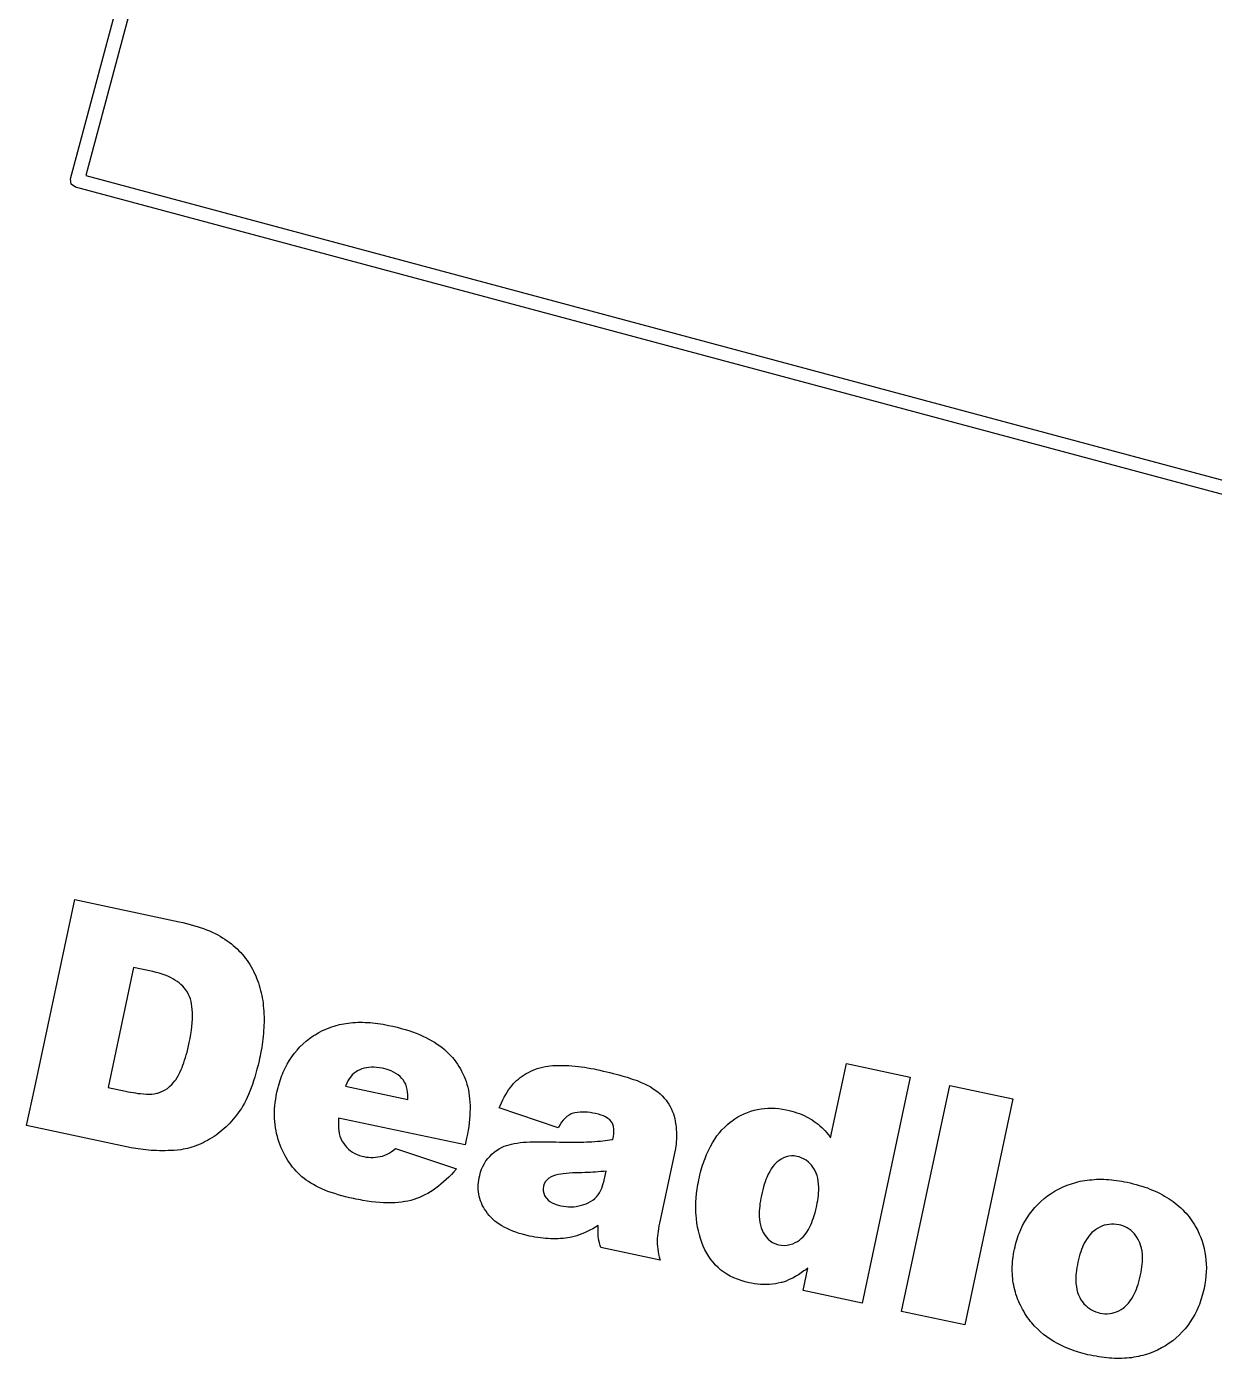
# Model space of a CAD drawing. Extents: x 60 to 196, y -152 to -29.
# Drawn here: x 177.89 to 188.18, y -151.05 to -139.51 of the extents above; entities that cross this region are included whole.
import ezdxf

# ---------------------------------------------------------------- set-up
doc = ezdxf.new("R2010")
doc.units = 0
doc.layers.add('BLACK', color=7, linetype='CONTINUOUS')

msp = doc.modelspace()

# ---------------------------------------------------------------- linework, layer by layer
at = {"layer": 'BLACK', "linetype": 'CONTINUOUS'}
for p, q in [((178.275, -140.83), (181.95, -127.114)), ((182.05, -127.203), (178.406, -140.803)), ((178.281, -140.876), (178.275, -140.83)), ((178.406, -140.803), (192.007, -144.447)), ((178.317, -140.904), (178.281, -140.876)), ((192.033, -144.579), (178.317, -140.904)), ((177.964, -148.702), (178.31, -147.074)), ((178.31, -147.074), (179.214, -147.267)), ((179.214, -147.267), (179.247, -147.274)), ((179.247, -147.274), (179.279, -147.282)), ((179.279, -147.282), (179.31, -147.29)), ((179.31, -147.29), (179.34, -147.298)), ((179.34, -147.298), (179.37, -147.307)), ((179.37, -147.307), (179.398, -147.316)), ((179.398, -147.316), (179.425, -147.326)), ((179.425, -147.326), (179.452, -147.336)), ((179.452, -147.336), (179.477, -147.346)), ((179.477, -147.346), (179.502, -147.357)), ((179.502, -147.357), (179.526, -147.368)), ((179.526, -147.368), (179.549, -147.38)), ((179.549, -147.38), (179.57, -147.392)), ((179.57, -147.392), (179.591, -147.405)), ((179.591, -147.405), (179.612, -147.417)), ((179.612, -147.417), (179.631, -147.431)), ((179.631, -147.431), (179.649, -147.444)), ((179.649, -147.444), (179.667, -147.458)), ((179.667, -147.458), (179.684, -147.473)), ((179.684, -147.473), (179.701, -147.487)), ((179.701, -147.487), (179.717, -147.502)), ((179.717, -147.502), (179.733, -147.518)), ((179.733, -147.518), (179.748, -147.534)), ((179.748, -147.534), (179.763, -147.55)), ((179.763, -147.55), (179.777, -147.567)), ((178.821, -147.662), (178.6, -148.702)), ((178.973, -147.695), (178.821, -147.662)), ((179.777, -147.567), (179.79, -147.584)), ((179.79, -147.584), (179.803, -147.602)), ((179.803, -147.602), (179.815, -147.62)), ((179.815, -147.62), (179.827, -147.638)), ((179.827, -147.638), (179.838, -147.657)), ((179.838, -147.657), (179.849, -147.676)), ((178.987, -147.698), (178.973, -147.695)), ((179.016, -147.705), (178.987, -147.698)), ((179.043, -147.712), (179.016, -147.705)), ((179.069, -147.721), (179.043, -147.712)), ((179.093, -147.73), (179.069, -147.721)), ((179.117, -147.739), (179.093, -147.73)), ((179.139, -147.749), (179.117, -147.739)), ((179.16, -147.76), (179.139, -147.749)), ((179.179, -147.772), (179.16, -147.76)), ((179.198, -147.784), (179.179, -147.772)), ((179.215, -147.797), (179.198, -147.784)), ((179.849, -147.676), (179.859, -147.695)), ((179.859, -147.695), (179.869, -147.715)), ((179.869, -147.715), (179.878, -147.735)), ((179.878, -147.735), (179.886, -147.756)), ((179.886, -147.756), (179.894, -147.776)), ((179.894, -147.776), (179.902, -147.797)), ((179.231, -147.81), (179.215, -147.797)), ((179.246, -147.824), (179.231, -147.81)), ((179.259, -147.839), (179.246, -147.824)), ((179.271, -147.854), (179.259, -147.839)), ((179.287, -147.878), (179.271, -147.854)), ((179.297, -147.896), (179.287, -147.878)), ((179.305, -147.914), (179.297, -147.896)), ((179.902, -147.797), (179.909, -147.818)), ((179.909, -147.818), (179.915, -147.839)), ((179.915, -147.839), (179.921, -147.861)), ((179.921, -147.861), (179.926, -147.883)), ((179.926, -147.883), (179.931, -147.905)), ((179.312, -147.934), (179.305, -147.914)), ((179.318, -147.956), (179.312, -147.934)), ((179.322, -147.978), (179.318, -147.956)), ((179.326, -148.002), (179.322, -147.978)), ((179.329, -148.027), (179.326, -148.002)), ((179.931, -147.905), (179.935, -147.927)), ((179.935, -147.927), (179.939, -147.95)), ((179.939, -147.95), (179.942, -147.972)), ((179.942, -147.972), (179.944, -147.995)), ((179.944, -147.995), (179.947, -148.019)), ((179.947, -148.019), (179.948, -148.042)), ((179.328, -148.141), (179.33, -148.111)), ((179.33, -148.054), (179.329, -148.027)), ((179.33, -148.082), (179.33, -148.054)), ((179.33, -148.111), (179.33, -148.082)), ((179.948, -148.042), (179.949, -148.066)), ((179.949, -148.066), (179.95, -148.09)), ((179.95, -148.09), (179.95, -148.114)), ((179.95, -148.114), (179.95, -148.138)), ((179.309, -148.277), (179.315, -148.241)), ((179.315, -148.241), (179.321, -148.206)), ((179.321, -148.206), (179.325, -148.173)), ((179.325, -148.173), (179.328, -148.141)), ((179.945, -148.234), (179.943, -148.258)), ((179.947, -148.21), (179.945, -148.234)), ((179.948, -148.186), (179.947, -148.21)), ((179.949, -148.162), (179.948, -148.186)), ((179.95, -148.138), (179.949, -148.162)), ((180.376, -148.256), (180.392, -148.246)), ((180.392, -148.246), (180.425, -148.226)), ((180.425, -148.226), (180.458, -148.209)), ((180.458, -148.209), (180.493, -148.193)), ((180.493, -148.193), (180.529, -148.18)), ((180.529, -148.18), (180.565, -148.168)), ((180.565, -148.168), (180.603, -148.158)), ((180.603, -148.158), (180.641, -148.15)), ((180.641, -148.15), (180.66, -148.147)), ((180.66, -148.147), (180.68, -148.144)), ((180.68, -148.144), (180.7, -148.142)), ((180.7, -148.142), (180.72, -148.14)), ((180.72, -148.14), (180.741, -148.138)), ((180.741, -148.138), (180.762, -148.137)), ((180.762, -148.137), (180.783, -148.137)), ((180.783, -148.137), (180.804, -148.137)), ((180.804, -148.137), (180.825, -148.138)), ((180.825, -148.138), (180.847, -148.139)), ((180.847, -148.139), (180.869, -148.14)), ((180.869, -148.14), (180.891, -148.142)), ((180.891, -148.142), (180.913, -148.144)), ((180.913, -148.144), (180.935, -148.147)), ((180.935, -148.147), (180.958, -148.151)), ((180.958, -148.151), (180.981, -148.154)), ((180.981, -148.154), (181.005, -148.159)), ((181.005, -148.159), (181.028, -148.164)), ((181.028, -148.164), (181.066, -148.172)), ((181.066, -148.172), (181.102, -148.181)), ((181.102, -148.181), (181.138, -148.19)), ((181.138, -148.19), (181.172, -148.2)), ((181.172, -148.2), (181.205, -148.21)), ((181.205, -148.21), (181.237, -148.221)), ((181.237, -148.221), (181.268, -148.233)), ((181.268, -148.233), (181.297, -148.244)), ((181.297, -148.244), (181.326, -148.257)), ((179.289, -148.369), (179.295, -148.342)), ((179.295, -148.342), (179.302, -148.314)), ((179.302, -148.314), (179.309, -148.277)), ((179.93, -148.357), (179.926, -148.382)), ((179.934, -148.332), (179.93, -148.357)), ((179.937, -148.307), (179.934, -148.332)), ((179.94, -148.283), (179.937, -148.307)), ((179.943, -148.258), (179.94, -148.283)), ((180.236, -148.378), (180.261, -148.351)), ((180.261, -148.351), (180.288, -148.325)), ((180.288, -148.325), (180.316, -148.301)), ((180.316, -148.301), (180.345, -148.278)), ((180.345, -148.278), (180.376, -148.256)), ((181.326, -148.257), (181.353, -148.269)), ((181.353, -148.269), (181.379, -148.283)), ((181.379, -148.283), (181.404, -148.297)), ((181.404, -148.297), (181.428, -148.311)), ((181.428, -148.311), (181.451, -148.326)), ((181.451, -148.326), (181.472, -148.341)), ((181.472, -148.341), (181.492, -148.357)), ((181.492, -148.357), (181.512, -148.373)), ((179.255, -148.488), (179.262, -148.466)), ((179.262, -148.466), (179.269, -148.443)), ((179.269, -148.443), (179.276, -148.42)), ((179.276, -148.42), (179.283, -148.395)), ((179.283, -148.395), (179.289, -148.369)), ((179.907, -148.47), (179.898, -148.508)), ((179.912, -148.451), (179.907, -148.47)), ((179.916, -148.432), (179.912, -148.451)), ((179.921, -148.407), (179.916, -148.432)), ((179.926, -148.382), (179.921, -148.407)), ((180.151, -148.5), (180.17, -148.467)), ((180.17, -148.467), (180.191, -148.436)), ((180.191, -148.436), (180.213, -148.406)), ((180.213, -148.406), (180.236, -148.378)), ((181.512, -148.373), (181.53, -148.39)), ((181.53, -148.39), (181.548, -148.407)), ((181.548, -148.407), (181.565, -148.424)), ((181.565, -148.424), (181.582, -148.443)), ((181.582, -148.443), (181.597, -148.461)), ((181.597, -148.461), (181.612, -148.48)), ((181.612, -148.48), (181.625, -148.5)), ((179.198, -148.616), (179.21, -148.595)), ((179.21, -148.595), (179.222, -148.572)), ((179.222, -148.572), (179.233, -148.546)), ((179.233, -148.546), (179.241, -148.528)), ((179.241, -148.528), (179.248, -148.508)), ((179.248, -148.508), (179.255, -148.488)), ((179.88, -148.579), (179.87, -148.612)), ((179.889, -148.544), (179.88, -148.579)), ((179.898, -148.508), (179.889, -148.544)), ((180.102, -148.605), (180.109, -148.587)), ((180.109, -148.587), (180.117, -148.569)), ((180.117, -148.569), (180.133, -148.534)), ((180.133, -148.534), (180.151, -148.5)), ((180.714, -148.594), (180.699, -148.612)), ((180.731, -148.579), (180.714, -148.594)), ((180.749, -148.566), (180.731, -148.579)), ((180.761, -148.559), (180.749, -148.566)), ((180.779, -148.55), (180.761, -148.559)), ((180.798, -148.542), (180.779, -148.55)), ((180.818, -148.536), (180.798, -148.542)), ((180.838, -148.531), (180.818, -148.536)), ((180.859, -148.528), (180.838, -148.531)), ((180.88, -148.527), (180.859, -148.528)), ((180.902, -148.527), (180.88, -148.527)), ((180.925, -148.528), (180.902, -148.527)), ((180.949, -148.531), (180.925, -148.528)), ((180.973, -148.535), (180.949, -148.531)), ((180.987, -148.539), (180.973, -148.535)), ((181.007, -148.544), (180.987, -148.539)), ((181.026, -148.55), (181.007, -148.544)), ((181.05, -148.559), (181.026, -148.55)), ((181.072, -148.569), (181.05, -148.559)), ((181.093, -148.581), (181.072, -148.569)), ((181.112, -148.594), (181.093, -148.581)), ((181.129, -148.608), (181.112, -148.594)), ((181.625, -148.5), (181.638, -148.52)), ((181.638, -148.52), (181.651, -148.541)), ((181.651, -148.541), (181.662, -148.562)), ((181.662, -148.562), (181.673, -148.584)), ((181.673, -148.584), (181.683, -148.606)), ((182.185, -148.605), (182.203, -148.593)), ((182.203, -148.593), (182.221, -148.582)), ((182.221, -148.582), (182.24, -148.572)), ((182.24, -148.572), (182.26, -148.562)), ((182.26, -148.562), (182.28, -148.553)), ((182.28, -148.553), (182.302, -148.545)), ((182.302, -148.545), (182.316, -148.539)), ((182.316, -148.539), (182.339, -148.532)), ((182.339, -148.532), (182.362, -148.526)), ((182.362, -148.526), (182.388, -148.521)), ((182.388, -148.521), (182.408, -148.518)), ((182.408, -148.518), (182.429, -148.515)), ((182.429, -148.515), (182.451, -148.513)), ((182.451, -148.513), (182.473, -148.512)), ((182.473, -148.512), (182.497, -148.511)), ((182.497, -148.511), (182.522, -148.511)), ((182.522, -148.511), (182.539, -148.511)), ((182.539, -148.511), (182.565, -148.512)), ((182.565, -148.512), (182.591, -148.513)), ((182.591, -148.513), (182.617, -148.515)), ((182.617, -148.515), (182.644, -148.517)), ((182.644, -148.517), (182.671, -148.52)), ((182.671, -148.52), (182.698, -148.524)), ((182.698, -148.524), (182.726, -148.527)), ((182.726, -148.527), (182.753, -148.532)), ((182.753, -148.532), (182.781, -148.537)), ((182.781, -148.537), (182.81, -148.542)), ((182.81, -148.542), (182.829, -148.546)), ((182.829, -148.546), (182.859, -148.553)), ((182.859, -148.553), (182.889, -148.56)), ((182.889, -148.56), (182.918, -148.566)), ((182.918, -148.566), (182.945, -148.573)), ((182.945, -148.573), (182.973, -148.58)), ((182.973, -148.58), (182.999, -148.587)), ((182.999, -148.587), (183.024, -148.593)), ((183.024, -148.593), (183.049, -148.6)), ((184.858, -149.139), (184.995, -148.495)), ((184.995, -148.495), (185.547, -148.613)), ((177.894, -149.031), (177.964, -148.702)), ((178.6, -148.702), (178.749, -148.734)), ((179.093, -148.723), (179.113, -148.71)), ((179.113, -148.71), (179.132, -148.694)), ((179.132, -148.694), (179.151, -148.677)), ((179.151, -148.677), (179.164, -148.662)), ((179.164, -148.662), (179.177, -148.646)), ((179.177, -148.646), (179.185, -148.635)), ((179.185, -148.635), (179.198, -148.616)), ((179.839, -148.706), (179.827, -148.735)), ((179.849, -148.676), (179.839, -148.706)), ((179.86, -148.645), (179.849, -148.676)), ((179.87, -148.612), (179.86, -148.645)), ((180.067, -148.723), (180.072, -148.703)), ((180.072, -148.703), (180.075, -148.692)), ((180.075, -148.692), (180.077, -148.683)), ((180.077, -148.683), (180.083, -148.663)), ((180.083, -148.663), (180.089, -148.643)), ((180.089, -148.643), (180.095, -148.624)), ((180.095, -148.624), (180.102, -148.605)), ((180.658, -148.686), (180.656, -148.692)), ((180.656, -148.692), (181.195, -148.806)), ((180.667, -148.665), (180.658, -148.686)), ((180.677, -148.646), (180.667, -148.665)), ((180.687, -148.628), (180.677, -148.646)), ((180.699, -148.612), (180.687, -148.628)), ((181.144, -148.624), (181.129, -148.608)), ((181.155, -148.636), (181.144, -148.624)), ((181.167, -148.655), (181.155, -148.636)), ((181.177, -148.674), (181.167, -148.655)), ((181.185, -148.696), (181.177, -148.674)), ((181.191, -148.719), (181.185, -148.696)), ((181.683, -148.606), (181.692, -148.628)), ((181.692, -148.628), (181.7, -148.651)), ((181.7, -148.651), (181.707, -148.675)), ((181.707, -148.675), (181.714, -148.699)), ((181.714, -148.699), (181.72, -148.724)), ((182.069, -148.724), (182.082, -148.705)), ((182.082, -148.705), (182.096, -148.688)), ((182.096, -148.688), (182.109, -148.672)), ((182.109, -148.672), (182.123, -148.657)), ((182.123, -148.657), (182.138, -148.643)), ((182.138, -148.643), (182.153, -148.63)), ((182.153, -148.63), (182.169, -148.617)), ((182.169, -148.617), (182.185, -148.605)), ((183.049, -148.6), (183.073, -148.607)), ((183.073, -148.607), (183.096, -148.614)), ((183.096, -148.614), (183.119, -148.622)), ((183.119, -148.622), (183.14, -148.629)), ((183.14, -148.629), (183.161, -148.636)), ((183.161, -148.636), (183.181, -148.643)), ((183.181, -148.643), (183.2, -148.651)), ((183.2, -148.651), (183.218, -148.658)), ((183.218, -148.658), (183.245, -148.67)), ((183.245, -148.67), (183.27, -148.682)), ((183.27, -148.682), (183.294, -148.695)), ((183.294, -148.695), (183.317, -148.71)), ((183.317, -148.71), (183.339, -148.725)), ((185.547, -148.613), (185.131, -150.57)), ((185.473, -150.642), (185.889, -148.685)), ((185.889, -148.685), (186.437, -148.802)), ((178.749, -148.734), (178.772, -148.739)), ((178.772, -148.739), (178.795, -148.743)), ((178.795, -148.743), (178.817, -148.747)), ((178.817, -148.747), (178.838, -148.75)), ((178.838, -148.75), (178.858, -148.753)), ((178.858, -148.753), (178.878, -148.755)), ((178.878, -148.755), (178.905, -148.758)), ((178.905, -148.758), (178.931, -148.759)), ((178.931, -148.759), (178.955, -148.759)), ((178.955, -148.759), (178.978, -148.759)), ((178.978, -148.759), (178.999, -148.757)), ((178.999, -148.757), (179.023, -148.752)), ((179.023, -148.752), (179.029, -148.751)), ((179.029, -148.751), (179.051, -148.744)), ((179.051, -148.744), (179.072, -148.735)), ((179.072, -148.735), (179.093, -148.723)), ((179.792, -148.814), (179.78, -148.838)), ((179.804, -148.789), (179.792, -148.814)), ((179.816, -148.763), (179.804, -148.789)), ((179.827, -148.735), (179.816, -148.763)), ((180.047, -148.831), (180.051, -148.803)), ((180.051, -148.803), (180.056, -148.774)), ((180.056, -148.774), (180.062, -148.744)), ((180.062, -148.744), (180.067, -148.723)), ((181.194, -148.744), (181.191, -148.719)), ((181.196, -148.764), (181.194, -148.744)), ((181.195, -148.806), (181.196, -148.785)), ((181.196, -148.785), (181.196, -148.764)), ((181.72, -148.724), (181.724, -148.749)), ((181.724, -148.749), (181.728, -148.776)), ((181.728, -148.776), (181.731, -148.802)), ((181.731, -148.802), (181.733, -148.83)), ((182.007, -148.835), (182.019, -148.81)), ((182.019, -148.81), (182.031, -148.787)), ((182.031, -148.787), (182.044, -148.764)), ((182.044, -148.764), (182.056, -148.743)), ((182.056, -148.743), (182.069, -148.724)), ((183.339, -148.725), (183.36, -148.741)), ((183.36, -148.741), (183.38, -148.757)), ((183.38, -148.757), (183.398, -148.775)), ((183.398, -148.775), (183.416, -148.794)), ((183.416, -148.794), (183.432, -148.813)), ((183.432, -148.813), (183.442, -148.827)), ((183.442, -148.827), (183.456, -148.846)), ((186.437, -148.802), (186.021, -150.759)), ((179.712, -148.941), (179.698, -148.96)), ((179.726, -148.922), (179.712, -148.941)), ((179.74, -148.903), (179.726, -148.922)), ((179.754, -148.883), (179.74, -148.903)), ((179.767, -148.861), (179.754, -148.883)), ((179.78, -148.838), (179.767, -148.861)), ((180.041, -148.916), (180.042, -148.888)), ((180.041, -148.943), (180.041, -148.916)), ((180.042, -148.888), (180.044, -148.86)), ((180.044, -148.86), (180.047, -148.831)), ((181.733, -148.83), (181.735, -148.858)), ((181.734, -148.916), (181.733, -148.946)), ((181.735, -148.887), (181.734, -148.916)), ((181.735, -148.858), (181.735, -148.887)), ((181.987, -148.879), (181.995, -148.861)), ((182.497, -149.051), (181.987, -148.879)), ((181.995, -148.861), (182.007, -148.835)), ((182.592, -148.942), (182.574, -148.955)), ((182.61, -148.932), (182.592, -148.942)), ((182.62, -148.929), (182.61, -148.932)), ((182.641, -148.922), (182.62, -148.929)), ((182.664, -148.918), (182.641, -148.922)), ((182.689, -148.916), (182.664, -148.918)), ((182.709, -148.915), (182.689, -148.916)), ((182.729, -148.916), (182.709, -148.915)), ((182.751, -148.917), (182.729, -148.916)), ((182.774, -148.92), (182.751, -148.917)), ((182.797, -148.924), (182.774, -148.92)), ((182.822, -148.928), (182.797, -148.924)), ((182.847, -148.934), (182.822, -148.928)), ((182.87, -148.941), (182.847, -148.934)), ((182.891, -148.949), (182.87, -148.941)), ((183.456, -148.846), (183.468, -148.867)), ((183.468, -148.867), (183.479, -148.89)), ((183.479, -148.89), (183.489, -148.913)), ((183.489, -148.913), (183.496, -148.932)), ((183.496, -148.932), (183.502, -148.952)), ((184.082, -148.943), (184.11, -148.93)), ((184.11, -148.93), (184.138, -148.918)), ((184.138, -148.918), (184.167, -148.908)), ((184.167, -148.908), (184.196, -148.899)), ((184.196, -148.899), (184.225, -148.893)), ((184.225, -148.893), (184.255, -148.887)), ((184.255, -148.887), (184.285, -148.884)), ((184.285, -148.884), (184.315, -148.882)), ((184.315, -148.882), (184.346, -148.881)), ((184.346, -148.881), (184.378, -148.882)), ((184.378, -148.882), (184.409, -148.885)), ((184.409, -148.885), (184.441, -148.89)), ((184.441, -148.89), (184.474, -148.896)), ((184.474, -148.896), (184.498, -148.901)), ((184.498, -148.901), (184.521, -148.907)), ((184.521, -148.907), (184.543, -148.914)), ((184.543, -148.914), (184.565, -148.921)), ((184.565, -148.921), (184.587, -148.929)), ((184.587, -148.929), (184.608, -148.937)), ((184.608, -148.937), (184.628, -148.946)), ((178.798, -149.224), (177.894, -149.031)), ((179.621, -149.044), (179.604, -149.059)), ((179.637, -149.028), (179.621, -149.044)), ((179.653, -149.012), (179.637, -149.028)), ((179.668, -148.995), (179.653, -149.012)), ((179.683, -148.977), (179.668, -148.995)), ((179.698, -148.96), (179.683, -148.977)), ((180.042, -148.971), (180.041, -148.943)), ((180.043, -148.998), (180.042, -148.971)), ((180.046, -149.024), (180.043, -148.998)), ((180.05, -149.051), (180.046, -149.024)), ((180.054, -149.077), (180.05, -149.051)), ((180.596, -148.967), (180.594, -148.99)), ((180.594, -148.99), (180.594, -149.013)), ((180.594, -149.013), (180.594, -149.035)), ((180.594, -149.035), (180.595, -149.055)), ((180.595, -149.055), (180.597, -149.075)), ((181.693, -149.2), (180.596, -148.967)), ((181.723, -149.04), (181.718, -149.072)), ((181.727, -149.008), (181.723, -149.04)), ((181.731, -148.977), (181.727, -149.008)), ((181.733, -148.946), (181.731, -148.977)), ((182.5, -149.045), (182.497, -149.051)), ((182.514, -149.024), (182.5, -149.045)), ((182.528, -149.004), (182.514, -149.024)), ((182.542, -148.986), (182.528, -149.004)), ((182.556, -148.971), (182.542, -148.986)), ((182.574, -148.955), (182.556, -148.971)), ((182.909, -148.958), (182.891, -148.949)), ((182.929, -148.97), (182.909, -148.958)), ((182.945, -148.983), (182.929, -148.97)), ((182.96, -149.001), (182.945, -148.983)), ((182.97, -149.021), (182.96, -149.001)), ((182.976, -149.041), (182.97, -149.021)), ((182.979, -149.063), (182.976, -149.041)), ((183.502, -148.952), (183.507, -148.972)), ((183.507, -148.972), (183.511, -148.993)), ((183.511, -148.993), (183.515, -149.015)), ((183.515, -149.015), (183.516, -149.022)), ((183.516, -149.022), (183.519, -149.045)), ((183.519, -149.045), (183.521, -149.067)), ((183.916, -149.07), (183.94, -149.046)), ((183.94, -149.046), (183.964, -149.024)), ((183.964, -149.024), (183.989, -149.003)), ((183.989, -149.003), (184.002, -148.993)), ((184.002, -148.993), (184.028, -148.975)), ((184.028, -148.975), (184.055, -148.958)), ((184.055, -148.958), (184.082, -148.943)), ((184.628, -148.946), (184.648, -148.956)), ((184.648, -148.956), (184.667, -148.966)), ((184.667, -148.966), (184.685, -148.976)), ((184.685, -148.976), (184.697, -148.984)), ((184.697, -148.984), (184.715, -148.996)), ((184.715, -148.996), (184.732, -149.008)), ((184.732, -149.008), (184.749, -149.021)), ((184.749, -149.021), (184.765, -149.034)), ((184.765, -149.034), (184.781, -149.048)), ((184.781, -149.048), (184.795, -149.063)), ((179.441, -149.171), (179.422, -149.181)), ((179.46, -149.161), (179.441, -149.171)), ((179.479, -149.15), (179.46, -149.161)), ((179.498, -149.139), (179.479, -149.15)), ((179.517, -149.127), (179.498, -149.139)), ((179.535, -149.114), (179.517, -149.127)), ((179.553, -149.101), (179.535, -149.114)), ((179.57, -149.087), (179.553, -149.101)), ((179.588, -149.073), (179.57, -149.087)), ((179.604, -149.059), (179.588, -149.073)), ((180.059, -149.102), (180.054, -149.077)), ((180.066, -149.128), (180.059, -149.102)), ((180.073, -149.153), (180.066, -149.128)), ((180.081, -149.178), (180.073, -149.153)), ((180.597, -149.075), (180.601, -149.1)), ((180.601, -149.1), (180.608, -149.123)), ((180.608, -149.123), (180.615, -149.144)), ((180.615, -149.144), (180.625, -149.164)), ((180.625, -149.164), (180.628, -149.169)), ((180.628, -149.169), (180.64, -149.188)), ((181.705, -149.14), (181.693, -149.2)), ((181.712, -149.106), (181.705, -149.14)), ((181.718, -149.072), (181.712, -149.106)), ((182.223, -149.175), (182.253, -149.173)), ((182.253, -149.173), (182.283, -149.172)), ((182.283, -149.172), (182.315, -149.172)), ((182.315, -149.172), (182.348, -149.172)), ((182.348, -149.172), (182.368, -149.173)), ((182.368, -149.173), (182.406, -149.173)), ((182.406, -149.173), (182.442, -149.174)), ((182.744, -149.174), (182.765, -149.173)), ((182.765, -149.173), (182.789, -149.172)), ((182.789, -149.172), (182.814, -149.17)), ((182.814, -149.17), (182.839, -149.168)), ((182.839, -149.168), (182.864, -149.166)), ((182.864, -149.166), (182.884, -149.164)), ((182.884, -149.164), (182.904, -149.161)), ((182.904, -149.161), (182.924, -149.159)), ((182.924, -149.159), (182.944, -149.156)), ((182.944, -149.156), (182.964, -149.153)), ((182.964, -149.153), (182.971, -149.152)), ((182.971, -149.152), (182.976, -149.127)), ((182.976, -149.127), (182.979, -149.104)), ((182.98, -149.083), (182.979, -149.063)), ((182.979, -149.104), (182.98, -149.083)), ((183.521, -149.172), (183.52, -149.192)), ((183.521, -149.067), (183.522, -149.088)), ((183.523, -149.151), (183.521, -149.172)), ((183.522, -149.088), (183.523, -149.11)), ((183.523, -149.11), (183.523, -149.131)), ((183.523, -149.131), (183.523, -149.151)), ((183.835, -149.181), (183.854, -149.151)), ((183.854, -149.151), (183.873, -149.122)), ((183.873, -149.122), (183.894, -149.095)), ((183.894, -149.095), (183.916, -149.07)), ((184.795, -149.063), (184.81, -149.078)), ((184.81, -149.078), (184.824, -149.094)), ((184.824, -149.094), (184.837, -149.11)), ((184.837, -149.11), (184.85, -149.127)), ((184.85, -149.127), (184.858, -149.139)), ((178.819, -149.228), (178.798, -149.224)), ((178.839, -149.232), (178.819, -149.228)), ((178.861, -149.235), (178.839, -149.232)), ((178.882, -149.238), (178.861, -149.235)), ((178.904, -149.241), (178.882, -149.238)), ((178.927, -149.243), (178.904, -149.241)), ((178.95, -149.245), (178.927, -149.243)), ((178.973, -149.247), (178.95, -149.245)), ((178.996, -149.248), (178.973, -149.247)), ((179.02, -149.249), (178.996, -149.248)), ((179.045, -149.25), (179.02, -149.249)), ((179.069, -149.25), (179.045, -149.25)), ((179.094, -149.25), (179.069, -149.25)), ((179.12, -149.249), (179.094, -149.25)), ((179.146, -149.248), (179.12, -149.249)), ((179.172, -149.247), (179.146, -149.248)), ((179.201, -149.245), (179.172, -149.247)), ((179.23, -149.242), (179.201, -149.245)), ((179.249, -149.238), (179.23, -149.242)), ((179.269, -149.235), (179.249, -149.238)), ((179.288, -149.23), (179.269, -149.235)), ((179.307, -149.225), (179.288, -149.23)), ((179.326, -149.219), (179.307, -149.225)), ((179.346, -149.213), (179.326, -149.219)), ((179.365, -149.206), (179.346, -149.213)), ((179.384, -149.198), (179.365, -149.206)), ((179.403, -149.19), (179.384, -149.198)), ((179.422, -149.181), (179.403, -149.19)), ((180.09, -149.202), (180.081, -149.178)), ((180.1, -149.226), (180.09, -149.202)), ((180.11, -149.249), (180.1, -149.226)), ((180.121, -149.271), (180.11, -149.249)), ((180.132, -149.293), (180.121, -149.271)), ((180.64, -149.188), (180.653, -149.205)), ((180.653, -149.205), (180.667, -149.222)), ((180.667, -149.222), (180.682, -149.237)), ((180.682, -149.237), (180.699, -149.25)), ((180.699, -149.25), (180.717, -149.262)), ((180.717, -149.262), (180.736, -149.273)), ((180.736, -149.273), (180.756, -149.283)), ((180.756, -149.283), (180.777, -149.291)), ((180.996, -149.289), (181.016, -149.28)), ((181.016, -149.28), (181.033, -149.27)), ((181.033, -149.27), (181.052, -149.259)), ((181.052, -149.259), (181.071, -149.246)), ((181.071, -149.246), (181.09, -149.231)), ((181.09, -149.231), (181.616, -149.407)), ((181.905, -149.299), (181.923, -149.28)), ((181.923, -149.28), (181.943, -149.263)), ((181.943, -149.263), (181.964, -149.247)), ((181.964, -149.247), (181.987, -149.233)), ((181.987, -149.233), (182.013, -149.22)), ((182.013, -149.22), (182.031, -149.212)), ((182.031, -149.212), (182.051, -149.205)), ((182.051, -149.205), (182.072, -149.199)), ((182.072, -149.199), (182.095, -149.193)), ((182.095, -149.193), (182.118, -149.188)), ((182.118, -149.188), (182.143, -149.184)), ((182.143, -149.184), (182.168, -149.18)), ((182.168, -149.18), (182.195, -149.177)), ((182.195, -149.177), (182.223, -149.175)), ((182.442, -149.174), (182.477, -149.174)), ((182.477, -149.174), (182.51, -149.175)), ((182.51, -149.175), (182.542, -149.175)), ((182.542, -149.175), (182.571, -149.175)), ((182.571, -149.175), (182.599, -149.175)), ((182.599, -149.175), (182.625, -149.175)), ((182.625, -149.175), (182.649, -149.175)), ((182.649, -149.175), (182.672, -149.175)), ((182.672, -149.175), (182.693, -149.175)), ((182.693, -149.175), (182.721, -149.175)), ((182.721, -149.175), (182.744, -149.174)), ((183.511, -149.244), (183.376, -149.878)), ((183.514, -149.231), (183.511, -149.244)), ((183.517, -149.212), (183.514, -149.231)), ((183.52, -149.192), (183.517, -149.212)), ((183.777, -149.3), (183.784, -149.282)), ((183.784, -149.282), (183.8, -149.247)), ((183.8, -149.247), (183.817, -149.213)), ((183.817, -149.213), (183.835, -149.181)), ((180.144, -149.314), (180.132, -149.293)), ((180.157, -149.335), (180.144, -149.314)), ((180.17, -149.355), (180.157, -149.335)), ((180.184, -149.374), (180.17, -149.355)), ((180.198, -149.393), (180.184, -149.374)), ((180.213, -149.41), (180.198, -149.393)), ((180.777, -149.291), (180.8, -149.297)), ((180.8, -149.297), (180.816, -149.301)), ((180.816, -149.301), (180.836, -149.305)), ((180.836, -149.305), (180.856, -149.307)), ((180.856, -149.307), (180.876, -149.308)), ((180.876, -149.308), (180.896, -149.308)), ((180.896, -149.308), (180.916, -149.307)), ((180.916, -149.307), (180.936, -149.304)), ((180.936, -149.304), (180.957, -149.301)), ((180.957, -149.301), (180.977, -149.296)), ((180.977, -149.296), (180.996, -149.289)), ((181.835, -149.411), (181.846, -149.386)), ((181.846, -149.386), (181.859, -149.362)), ((181.859, -149.362), (181.872, -149.339)), ((181.872, -149.339), (181.888, -149.318)), ((181.888, -149.318), (181.905, -149.299)), ((183.737, -149.417), (183.743, -149.396)), ((183.743, -149.396), (183.749, -149.376)), ((183.749, -149.376), (183.756, -149.356)), ((183.756, -149.356), (183.763, -149.337)), ((183.763, -149.337), (183.77, -149.318)), ((183.77, -149.318), (183.777, -149.3)), ((184.357, -149.387), (184.343, -149.407)), ((184.371, -149.369), (184.357, -149.387)), ((184.387, -149.354), (184.371, -149.369)), ((184.392, -149.349), (184.387, -149.354)), ((184.408, -149.337), (184.392, -149.349)), ((184.429, -149.322), (184.408, -149.337)), ((184.451, -149.311), (184.429, -149.322)), ((184.473, -149.303), (184.451, -149.311)), ((184.496, -149.297), (184.473, -149.303)), ((184.519, -149.295), (184.496, -149.297)), ((184.542, -149.295), (184.519, -149.295)), ((184.566, -149.299), (184.542, -149.295)), ((184.586, -149.304), (184.566, -149.299)), ((184.604, -149.311), (184.586, -149.304)), ((184.622, -149.319), (184.604, -149.311)), ((184.645, -149.332), (184.622, -149.319)), ((184.665, -149.348), (184.645, -149.332)), ((184.679, -149.361), (184.665, -149.348)), ((184.693, -149.376), (184.679, -149.361)), ((184.705, -149.393), (184.693, -149.376)), ((184.716, -149.411), (184.705, -149.393)), ((180.229, -149.428), (180.213, -149.41)), ((180.245, -149.444), (180.229, -149.428)), ((180.261, -149.46), (180.245, -149.444)), ((180.279, -149.476), (180.261, -149.46)), ((180.297, -149.49), (180.279, -149.476)), ((180.315, -149.504), (180.297, -149.49)), ((180.335, -149.518), (180.315, -149.504)), ((180.356, -149.531), (180.335, -149.518)), ((181.528, -149.5), (181.506, -149.52)), ((181.551, -149.478), (181.528, -149.5)), ((181.573, -149.456), (181.551, -149.478)), ((181.594, -149.432), (181.573, -149.456)), ((181.616, -149.407), (181.594, -149.432)), ((181.807, -149.526), (181.81, -149.505)), ((181.81, -149.505), (181.814, -149.484)), ((181.814, -149.484), (181.818, -149.465)), ((181.818, -149.465), (181.826, -149.437)), ((181.826, -149.437), (181.835, -149.411)), ((182.389, -149.516), (182.378, -149.536)), ((182.402, -149.501), (182.389, -149.516)), ((182.418, -149.488), (182.402, -149.501)), ((182.437, -149.476), (182.418, -149.488)), ((182.456, -149.467), (182.437, -149.476)), ((182.476, -149.461), (182.456, -149.467)), ((182.499, -149.456), (182.476, -149.461)), ((182.52, -149.453), (182.499, -149.456)), ((182.542, -149.45), (182.52, -149.453)), ((182.566, -149.447), (182.542, -149.45)), ((182.593, -149.445), (182.566, -149.447)), ((182.622, -149.443), (182.593, -149.445)), ((182.643, -149.442), (182.622, -149.443)), ((182.664, -149.442), (182.643, -149.442)), ((182.68, -149.441), (182.664, -149.442)), ((182.704, -149.441), (182.68, -149.441)), ((182.728, -149.44), (182.704, -149.441)), ((182.751, -149.439), (182.728, -149.44)), ((182.775, -149.438), (182.751, -149.439)), ((182.798, -149.436), (182.775, -149.438)), ((182.821, -149.435), (182.798, -149.436)), ((182.844, -149.433), (182.821, -149.435)), ((182.867, -149.431), (182.844, -149.433)), ((182.89, -149.429), (182.867, -149.431)), ((182.889, -149.534), (182.895, -149.512)), ((182.913, -149.427), (182.89, -149.429)), ((182.895, -149.512), (182.896, -149.506)), ((182.896, -149.506), (182.913, -149.427)), ((183.712, -149.522), (183.716, -149.503)), ((183.716, -149.503), (183.721, -149.48)), ((183.721, -149.48), (183.726, -149.459)), ((183.726, -149.459), (183.732, -149.437)), ((183.732, -149.437), (183.737, -149.417)), ((184.298, -149.5), (184.29, -149.52)), ((184.305, -149.481), (184.298, -149.5)), ((184.317, -149.454), (184.305, -149.481)), ((184.33, -149.429), (184.317, -149.454)), ((184.343, -149.407), (184.33, -149.429)), ((184.726, -149.43), (184.716, -149.411)), ((184.732, -149.444), (184.726, -149.43)), ((184.74, -149.466), (184.732, -149.444)), ((184.746, -149.489), (184.74, -149.466)), ((184.751, -149.513), (184.746, -149.489)), ((184.754, -149.539), (184.751, -149.513)), ((187, -149.52), (187.019, -149.515)), ((187.019, -149.515), (187.039, -149.512)), ((187.039, -149.512), (187.059, -149.508)), ((187.059, -149.508), (187.079, -149.505)), ((187.079, -149.505), (187.099, -149.503)), ((187.099, -149.503), (187.119, -149.501)), ((187.119, -149.501), (187.14, -149.499)), ((187.14, -149.499), (187.16, -149.498)), ((187.16, -149.498), (187.181, -149.498)), ((187.181, -149.498), (187.203, -149.498)), ((187.203, -149.498), (187.224, -149.498)), ((187.224, -149.498), (187.246, -149.499)), ((187.246, -149.499), (187.267, -149.5)), ((187.267, -149.5), (187.29, -149.502)), ((187.29, -149.502), (187.312, -149.505)), ((187.312, -149.505), (187.334, -149.507)), ((187.334, -149.507), (187.357, -149.511)), ((187.357, -149.511), (187.38, -149.515)), ((187.38, -149.515), (187.403, -149.519)), ((187.403, -149.519), (187.426, -149.524)), ((180.378, -149.544), (180.356, -149.531)), ((180.401, -149.557), (180.378, -149.544)), ((180.425, -149.569), (180.401, -149.557)), ((180.45, -149.58), (180.425, -149.569)), ((180.477, -149.592), (180.45, -149.58)), ((180.504, -149.602), (180.477, -149.592)), ((180.533, -149.613), (180.504, -149.602)), ((180.562, -149.622), (180.533, -149.613)), ((180.593, -149.632), (180.562, -149.622)), ((180.624, -149.641), (180.593, -149.632)), ((181.344, -149.632), (181.32, -149.644)), ((181.368, -149.62), (181.344, -149.632)), ((181.391, -149.606), (181.368, -149.62)), ((181.415, -149.591), (181.391, -149.606)), ((181.438, -149.575), (181.415, -149.591)), ((181.461, -149.558), (181.438, -149.575)), ((181.483, -149.539), (181.461, -149.558)), ((181.506, -149.52), (181.483, -149.539)), ((181.805, -149.546), (181.807, -149.526)), ((181.805, -149.566), (181.805, -149.546)), ((181.805, -149.579), (181.805, -149.566)), ((181.805, -149.586), (181.805, -149.579)), ((181.807, -149.606), (181.805, -149.586)), ((181.81, -149.626), (181.807, -149.606)), ((181.814, -149.645), (181.81, -149.626)), ((182.371, -149.557), (182.368, -149.579)), ((182.368, -149.579), (182.369, -149.599)), ((182.369, -149.599), (182.373, -149.619)), ((182.378, -149.536), (182.371, -149.557)), ((182.373, -149.619), (182.38, -149.638)), ((182.831, -149.649), (182.845, -149.633)), ((182.845, -149.633), (182.857, -149.614)), ((182.857, -149.614), (182.868, -149.593)), ((182.868, -149.593), (182.876, -149.574)), ((182.876, -149.574), (182.883, -149.555)), ((182.883, -149.555), (182.889, -149.534)), ((183.693, -149.658), (183.697, -149.62)), ((183.697, -149.62), (183.702, -149.581)), ((183.702, -149.581), (183.705, -149.562)), ((183.705, -149.562), (183.709, -149.542)), ((183.709, -149.542), (183.712, -149.522)), ((184.265, -149.612), (184.259, -149.638)), ((184.271, -149.588), (184.265, -149.612)), ((184.277, -149.564), (184.271, -149.588)), ((184.283, -149.542), (184.277, -149.564)), ((184.29, -149.52), (184.283, -149.542)), ((184.752, -149.637), (184.754, -149.616)), ((184.755, -149.567), (184.754, -149.539)), ((184.754, -149.616), (184.755, -149.596)), ((184.755, -149.596), (184.755, -149.567)), ((186.737, -149.642), (186.769, -149.62)), ((186.769, -149.62), (186.785, -149.61)), ((186.785, -149.61), (186.802, -149.599)), ((186.802, -149.599), (186.836, -149.581)), ((186.836, -149.581), (186.871, -149.564)), ((186.871, -149.564), (186.907, -149.549)), ((186.907, -149.549), (186.944, -149.536)), ((186.944, -149.536), (186.981, -149.525)), ((186.981, -149.525), (187, -149.52)), ((187.426, -149.524), (187.453, -149.529)), ((187.453, -149.529), (187.479, -149.536)), ((187.479, -149.536), (187.504, -149.542)), ((187.504, -149.542), (187.529, -149.55)), ((187.529, -149.55), (187.554, -149.557)), ((187.554, -149.557), (187.578, -149.565)), ((187.578, -149.565), (187.601, -149.573)), ((187.601, -149.573), (187.624, -149.582)), ((187.624, -149.582), (187.647, -149.591)), ((187.647, -149.591), (187.669, -149.601)), ((187.669, -149.601), (187.69, -149.61)), ((187.69, -149.61), (187.711, -149.621)), ((187.711, -149.621), (187.731, -149.631)), ((187.731, -149.631), (187.751, -149.643)), ((180.657, -149.649), (180.624, -149.641)), ((180.691, -149.658), (180.657, -149.649)), ((180.726, -149.665), (180.691, -149.658)), ((180.746, -149.67), (180.726, -149.665)), ((180.766, -149.674), (180.746, -149.67)), ((180.786, -149.677), (180.766, -149.674)), ((180.805, -149.681), (180.786, -149.677)), ((180.844, -149.687), (180.805, -149.681)), ((180.881, -149.692), (180.844, -149.687)), ((180.917, -149.696), (180.881, -149.692)), ((180.952, -149.699), (180.917, -149.696)), ((180.986, -149.701), (180.952, -149.699)), ((181.019, -149.702), (180.986, -149.701)), ((181.051, -149.702), (181.019, -149.702)), ((181.083, -149.701), (181.051, -149.702)), ((181.113, -149.699), (181.083, -149.701)), ((181.142, -149.695), (181.113, -149.699)), ((181.17, -149.691), (181.142, -149.695)), ((181.197, -149.686), (181.17, -149.691)), ((181.223, -149.68), (181.197, -149.686)), ((181.248, -149.672), (181.223, -149.68)), ((181.272, -149.664), (181.248, -149.672)), ((181.296, -149.655), (181.272, -149.664)), ((181.32, -149.644), (181.296, -149.655)), ((181.819, -149.664), (181.814, -149.645)), ((181.825, -149.683), (181.819, -149.664)), ((181.833, -149.702), (181.825, -149.683)), ((181.841, -149.721), (181.833, -149.702)), ((181.851, -149.739), (181.841, -149.721)), ((181.861, -149.757), (181.851, -149.739)), ((182.38, -149.638), (182.391, -149.656)), ((182.391, -149.656), (182.396, -149.662)), ((182.396, -149.662), (182.412, -149.679)), ((182.412, -149.679), (182.427, -149.691)), ((182.427, -149.691), (182.446, -149.702)), ((182.446, -149.702), (182.466, -149.711)), ((182.466, -149.711), (182.489, -149.719)), ((182.489, -149.719), (182.51, -149.725)), ((182.51, -149.725), (182.52, -149.727)), ((182.52, -149.727), (182.543, -149.731)), ((182.543, -149.731), (182.566, -149.734)), ((182.566, -149.734), (182.588, -149.736)), ((182.588, -149.736), (182.611, -149.736)), ((182.611, -149.736), (182.633, -149.735)), ((182.633, -149.735), (182.655, -149.732)), ((182.655, -149.732), (182.677, -149.728)), ((182.677, -149.728), (182.699, -149.723)), ((182.699, -149.723), (182.72, -149.717)), ((182.72, -149.717), (182.74, -149.71)), ((182.74, -149.71), (182.758, -149.702)), ((182.758, -149.702), (182.779, -149.691)), ((182.779, -149.691), (182.799, -149.678)), ((182.799, -149.678), (182.816, -149.665)), ((182.816, -149.665), (182.831, -149.649)), ((183.69, -149.733), (183.691, -149.696)), ((183.69, -149.769), (183.69, -149.733)), ((183.691, -149.696), (183.693, -149.658)), ((184.244, -149.73), (184.241, -149.751)), ((184.246, -149.708), (184.244, -149.73)), ((184.25, -149.685), (184.246, -149.708)), ((184.254, -149.662), (184.25, -149.685)), ((184.259, -149.638), (184.254, -149.662)), ((184.729, -149.763), (184.735, -149.738)), ((184.735, -149.738), (184.738, -149.726)), ((184.738, -149.726), (184.742, -149.702)), ((184.742, -149.702), (184.746, -149.68)), ((184.746, -149.68), (184.749, -149.658)), ((184.749, -149.658), (184.752, -149.637)), ((186.602, -149.771), (186.626, -149.743)), ((186.626, -149.743), (186.652, -149.716)), ((186.652, -149.716), (186.679, -149.69)), ((186.679, -149.69), (186.707, -149.665)), ((186.707, -149.665), (186.737, -149.642)), ((187.751, -149.643), (187.77, -149.654)), ((187.77, -149.654), (187.789, -149.666)), ((187.789, -149.666), (187.808, -149.678)), ((187.808, -149.678), (187.825, -149.691)), ((187.825, -149.691), (187.843, -149.704)), ((187.843, -149.704), (187.859, -149.718)), ((187.859, -149.718), (187.876, -149.732)), ((187.876, -149.732), (187.891, -149.746)), ((187.891, -149.746), (187.907, -149.761)), ((181.873, -149.775), (181.861, -149.757)), ((181.886, -149.793), (181.873, -149.775)), ((181.9, -149.811), (181.886, -149.793)), ((181.916, -149.827), (181.9, -149.811)), ((181.932, -149.843), (181.916, -149.827)), ((181.949, -149.859), (181.932, -149.843)), ((181.968, -149.873), (181.949, -149.859)), ((183.691, -149.792), (183.69, -149.769)), ((183.692, -149.805), (183.691, -149.792)), ((183.695, -149.841), (183.692, -149.805)), ((183.7, -149.876), (183.695, -149.841)), ((184.24, -149.772), (184.239, -149.792)), ((184.239, -149.792), (184.24, -149.82)), ((184.241, -149.751), (184.24, -149.772)), ((184.24, -149.82), (184.241, -149.847)), ((184.241, -149.847), (184.245, -149.873)), ((184.694, -149.873), (184.702, -149.853)), ((184.702, -149.853), (184.709, -149.832)), ((184.709, -149.832), (184.716, -149.81)), ((184.716, -149.81), (184.723, -149.787)), ((184.723, -149.787), (184.729, -149.763)), ((186.521, -149.897), (186.539, -149.864)), ((186.539, -149.864), (186.559, -149.831)), ((186.559, -149.831), (186.579, -149.801)), ((186.579, -149.801), (186.602, -149.771)), ((187.907, -149.761), (187.921, -149.776)), ((187.921, -149.776), (187.936, -149.791)), ((187.936, -149.791), (187.949, -149.807)), ((187.949, -149.807), (187.962, -149.823)), ((187.962, -149.823), (187.975, -149.84)), ((187.975, -149.84), (187.987, -149.857)), ((187.987, -149.857), (187.999, -149.875)), ((181.988, -149.887), (181.968, -149.873)), ((182.009, -149.901), (181.988, -149.887)), ((182.031, -149.913), (182.009, -149.901)), ((182.055, -149.925), (182.031, -149.913)), ((182.079, -149.936), (182.055, -149.925)), ((182.105, -149.947), (182.079, -149.936)), ((182.131, -149.957), (182.105, -149.947)), ((182.159, -149.966), (182.131, -149.957)), ((182.188, -149.974), (182.159, -149.966)), ((182.219, -149.982), (182.188, -149.974)), ((182.681, -149.98), (182.659, -149.987)), ((182.704, -149.971), (182.681, -149.98)), ((182.727, -149.962), (182.704, -149.971)), ((182.75, -149.951), (182.727, -149.962)), ((182.773, -149.939), (182.75, -149.951)), ((182.797, -149.927), (182.773, -149.939)), ((182.821, -149.913), (182.797, -149.927)), ((182.845, -149.899), (182.821, -149.913)), ((182.843, -149.932), (182.844, -149.91)), ((182.843, -149.952), (182.843, -149.932)), ((182.843, -149.974), (182.843, -149.952)), ((182.844, -149.995), (182.843, -149.974)), ((182.844, -149.91), (182.845, -149.899)), ((183.36, -149.969), (183.358, -149.988)), ((183.363, -149.948), (183.36, -149.969)), ((183.367, -149.926), (183.363, -149.948)), ((183.371, -149.902), (183.367, -149.926)), ((183.376, -149.878), (183.371, -149.902)), ((183.706, -149.911), (183.7, -149.876)), ((183.713, -149.945), (183.706, -149.911)), ((183.721, -149.979), (183.713, -149.945)), ((183.731, -150.012), (183.721, -149.979)), ((184.245, -149.873), (184.25, -149.896)), ((184.25, -149.896), (184.256, -149.919)), ((184.256, -149.919), (184.264, -149.939)), ((184.264, -149.939), (184.274, -149.958)), ((184.274, -149.958), (184.284, -149.976)), ((184.284, -149.976), (184.299, -149.997)), ((184.62, -149.995), (184.636, -149.977)), ((184.636, -149.977), (184.651, -149.957)), ((184.651, -149.957), (184.665, -149.934)), ((184.665, -149.934), (184.678, -149.909)), ((184.678, -149.909), (184.686, -149.892)), ((184.686, -149.892), (184.694, -149.873)), ((186.483, -149.986), (186.49, -149.967)), ((186.49, -149.967), (186.505, -149.932)), ((186.505, -149.932), (186.521, -149.897)), ((187.104, -149.978), (187.088, -149.998)), ((187.121, -149.96), (187.104, -149.978)), ((187.139, -149.945), (187.121, -149.96)), ((187.151, -149.935), (187.139, -149.945)), ((187.17, -149.923), (187.151, -149.935)), ((187.189, -149.912), (187.17, -149.923)), ((187.208, -149.903), (187.189, -149.912)), ((187.228, -149.896), (187.208, -149.903)), ((187.249, -149.891), (187.228, -149.896)), ((187.269, -149.888), (187.249, -149.891)), ((187.291, -149.886), (187.269, -149.888)), ((187.312, -149.886), (187.291, -149.886)), ((187.334, -149.888), (187.312, -149.886)), ((187.356, -149.892), (187.334, -149.888)), ((187.37, -149.895), (187.356, -149.892)), ((187.39, -149.902), (187.37, -149.895)), ((187.409, -149.909), (187.39, -149.902)), ((187.427, -149.919), (187.409, -149.909)), ((187.444, -149.929), (187.427, -149.919)), ((187.46, -149.942), (187.444, -149.929)), ((187.475, -149.955), (187.46, -149.942)), ((187.489, -149.971), (187.475, -149.955)), ((187.502, -149.987), (187.489, -149.971)), ((187.999, -149.875), (188.01, -149.893)), ((188.01, -149.893), (188.021, -149.911)), ((188.021, -149.911), (188.037, -149.941)), ((188.037, -149.941), (188.051, -149.972)), ((188.051, -149.972), (188.064, -150.003)), ((182.25, -149.989), (182.219, -149.982)), ((182.274, -149.994), (182.25, -149.989)), ((182.297, -149.999), (182.274, -149.994)), ((182.321, -150.002), (182.297, -149.999)), ((182.344, -150.005), (182.321, -150.002)), ((182.367, -150.008), (182.344, -150.005)), ((182.389, -150.01), (182.367, -150.008)), ((182.411, -150.012), (182.389, -150.01)), ((182.433, -150.013), (182.411, -150.012)), ((182.455, -150.013), (182.433, -150.013)), ((182.477, -150.013), (182.455, -150.013)), ((182.498, -150.013), (182.477, -150.013)), ((182.519, -150.012), (182.498, -150.013)), ((182.54, -150.01), (182.519, -150.012)), ((182.56, -150.008), (182.54, -150.01)), ((182.58, -150.005), (182.56, -150.008)), ((182.6, -150.002), (182.58, -150.005)), ((182.614, -149.999), (182.6, -150.002)), ((182.636, -149.993), (182.614, -149.999)), ((182.659, -149.987), (182.636, -149.993)), ((182.846, -150.008), (182.844, -149.995)), ((182.85, -150.028), (182.846, -150.008)), ((182.855, -150.049), (182.85, -150.028)), ((182.861, -150.07), (182.855, -150.049)), ((182.867, -150.088), (182.861, -150.07)), ((183.38, -150.198), (182.867, -150.088)), ((183.356, -150.011), (183.355, -150.031)), ((183.355, -150.031), (183.355, -150.039)), ((183.355, -150.039), (183.356, -150.059)), ((183.358, -149.988), (183.356, -150.011)), ((183.356, -150.059), (183.358, -150.08)), ((183.358, -150.08), (183.361, -150.104)), ((183.742, -150.044), (183.731, -150.012)), ((183.755, -150.077), (183.742, -150.044)), ((183.769, -150.108), (183.755, -150.077)), ((184.299, -149.997), (184.316, -150.015)), ((184.316, -150.015), (184.334, -150.031)), ((184.334, -150.031), (184.353, -150.044)), ((184.353, -150.044), (184.375, -150.054)), ((184.375, -150.054), (184.398, -150.062)), ((184.398, -150.062), (184.41, -150.065)), ((184.41, -150.065), (184.429, -150.068)), ((184.429, -150.068), (184.455, -150.07)), ((184.455, -150.07), (184.48, -150.069)), ((184.48, -150.069), (184.505, -150.064)), ((184.505, -150.064), (184.529, -150.056)), ((184.529, -150.056), (184.552, -150.046)), ((184.552, -150.046), (184.57, -150.036)), ((184.57, -150.036), (184.587, -150.024)), ((184.587, -150.024), (184.604, -150.01)), ((184.604, -150.01), (184.62, -149.995)), ((186.45, -150.103), (186.455, -150.083)), ((186.455, -150.083), (186.46, -150.063)), ((186.46, -150.063), (186.465, -150.043)), ((186.465, -150.043), (186.471, -150.024)), ((186.471, -150.024), (186.477, -150.005)), ((186.477, -150.005), (186.483, -149.986)), ((187.038, -150.087), (187.031, -150.106)), ((187.046, -150.069), (187.038, -150.087)), ((187.059, -150.043), (187.046, -150.069)), ((187.073, -150.019), (187.059, -150.043)), ((187.088, -149.998), (187.073, -150.019)), ((187.514, -150.006), (187.502, -149.987)), ((187.525, -150.026), (187.514, -150.006)), ((187.535, -150.047), (187.525, -150.026)), ((187.543, -150.069), (187.535, -150.047)), ((187.55, -150.093), (187.543, -150.069)), ((187.555, -150.119), (187.55, -150.093)), ((188.064, -150.003), (188.075, -150.034)), ((188.075, -150.034), (188.085, -150.066)), ((188.085, -150.066), (188.093, -150.098)), ((183.361, -150.104), (183.364, -150.124)), ((183.364, -150.124), (183.368, -150.145)), ((183.368, -150.145), (183.373, -150.168)), ((183.373, -150.168), (183.378, -150.191)), ((183.378, -150.191), (183.38, -150.198)), ((183.785, -150.137), (183.769, -150.108)), ((183.802, -150.166), (183.785, -150.137)), ((183.82, -150.192), (183.802, -150.166)), ((183.84, -150.217), (183.82, -150.192)), ((186.432, -150.233), (186.434, -150.211)), ((186.434, -150.211), (186.436, -150.19)), ((186.436, -150.19), (186.439, -150.169)), ((186.439, -150.169), (186.442, -150.147)), ((186.442, -150.147), (186.446, -150.125)), ((186.446, -150.125), (186.45, -150.103)), ((187.005, -150.192), (187, -150.215)), ((187.011, -150.169), (187.005, -150.192)), ((187.017, -150.147), (187.011, -150.169)), ((187.024, -150.126), (187.017, -150.147)), ((187.031, -150.106), (187.024, -150.126)), ((187.558, -150.146), (187.555, -150.119)), ((187.559, -150.174), (187.558, -150.146)), ((187.558, -150.214), (187.559, -150.194)), ((187.559, -150.194), (187.559, -150.174)), ((188.093, -150.098), (188.1, -150.131)), ((188.1, -150.131), (188.105, -150.164)), ((188.105, -150.164), (188.109, -150.197)), ((188.109, -150.197), (188.111, -150.231)), ((183.861, -150.241), (183.84, -150.217)), ((183.884, -150.263), (183.861, -150.241)), ((183.908, -150.284), (183.884, -150.263)), ((183.933, -150.303), (183.908, -150.284)), ((183.96, -150.32), (183.933, -150.303)), ((183.989, -150.336), (183.96, -150.32)), ((184.58, -150.324), (184.557, -150.337)), ((184.603, -150.309), (184.58, -150.324)), ((184.627, -150.292), (184.603, -150.309)), ((184.619, -150.461), (184.66, -150.268)), ((184.644, -150.281), (184.627, -150.292)), ((184.66, -150.268), (184.644, -150.281)), ((186.431, -150.254), (186.432, -150.233)), ((186.431, -150.274), (186.431, -150.254)), ((186.431, -150.295), (186.431, -150.274)), ((186.432, -150.316), (186.431, -150.295)), ((186.433, -150.336), (186.432, -150.316)), ((186.985, -150.308), (186.983, -150.329)), ((186.988, -150.286), (186.985, -150.308)), ((186.991, -150.263), (186.988, -150.286)), ((186.995, -150.239), (186.991, -150.263)), ((187, -150.215), (186.995, -150.239)), ((187.539, -150.337), (187.542, -150.325)), ((187.542, -150.325), (187.547, -150.301)), ((187.547, -150.301), (187.551, -150.278)), ((187.551, -150.278), (187.554, -150.256)), ((187.554, -150.256), (187.556, -150.235)), ((187.556, -150.235), (187.558, -150.214)), ((188.111, -150.3), (188.108, -150.336)), ((188.111, -150.231), (188.112, -150.266)), ((188.112, -150.266), (188.111, -150.3)), ((184.019, -150.351), (183.989, -150.336)), ((184.05, -150.364), (184.019, -150.351)), ((184.083, -150.375), (184.05, -150.364)), ((184.117, -150.385), (184.083, -150.375)), ((184.153, -150.394), (184.117, -150.385)), ((184.171, -150.398), (184.153, -150.394)), ((184.198, -150.402), (184.171, -150.398)), ((184.225, -150.405), (184.198, -150.402)), ((184.251, -150.408), (184.225, -150.405)), ((184.277, -150.409), (184.251, -150.408)), ((184.303, -150.409), (184.277, -150.409)), ((184.329, -150.408), (184.303, -150.409)), ((184.354, -150.406), (184.329, -150.408)), ((184.379, -150.403), (184.354, -150.406)), ((184.404, -150.398), (184.379, -150.403)), ((184.428, -150.393), (184.404, -150.398)), ((184.435, -150.391), (184.428, -150.393)), ((184.454, -150.386), (184.435, -150.391)), ((184.473, -150.379), (184.454, -150.386)), ((184.493, -150.37), (184.473, -150.379)), ((184.514, -150.361), (184.493, -150.37)), ((184.535, -150.35), (184.514, -150.361)), ((184.557, -150.337), (184.535, -150.35)), ((186.435, -150.356), (186.433, -150.336)), ((186.436, -150.37), (186.435, -150.356)), ((186.437, -150.376), (186.436, -150.37)), ((186.44, -150.396), (186.437, -150.376)), ((186.444, -150.416), (186.44, -150.396)), ((186.448, -150.436), (186.444, -150.416)), ((186.452, -150.455), (186.448, -150.436)), ((186.983, -150.329), (186.982, -150.35)), ((186.982, -150.35), (186.982, -150.37)), ((186.982, -150.37), (186.983, -150.399)), ((186.983, -150.399), (186.986, -150.426)), ((186.986, -150.426), (186.991, -150.452)), ((187.506, -150.45), (187.514, -150.429)), ((187.514, -150.429), (187.521, -150.408)), ((187.521, -150.408), (187.527, -150.385)), ((187.527, -150.385), (187.534, -150.362)), ((187.534, -150.362), (187.539, -150.337)), ((188.099, -150.407), (188.092, -150.444)), ((188.104, -150.371), (188.099, -150.407)), ((188.108, -150.336), (188.104, -150.371)), ((185.131, -150.57), (184.619, -150.461)), ((186.458, -150.475), (186.452, -150.455)), ((186.463, -150.494), (186.458, -150.475)), ((186.47, -150.513), (186.463, -150.494)), ((186.477, -150.532), (186.47, -150.513)), ((186.484, -150.55), (186.477, -150.532)), ((186.492, -150.569), (186.484, -150.55)), ((186.991, -150.452), (186.997, -150.477)), ((186.997, -150.477), (187.005, -150.499)), ((187.005, -150.499), (187.015, -150.521)), ((187.015, -150.521), (187.026, -150.541)), ((187.026, -150.541), (187.039, -150.559)), ((187.437, -150.572), (187.453, -150.552)), ((187.453, -150.552), (187.468, -150.53)), ((187.468, -150.53), (187.481, -150.505)), ((187.481, -150.505), (187.49, -150.488)), ((187.49, -150.488), (187.498, -150.469)), ((187.498, -150.469), (187.506, -150.45)), ((188.065, -150.543), (188.059, -150.562)), ((188.071, -150.524), (188.065, -150.543)), ((188.077, -150.505), (188.071, -150.524)), ((188.082, -150.485), (188.077, -150.505)), ((188.087, -150.465), (188.082, -150.485)), ((188.092, -150.444), (188.087, -150.465)), ((186.021, -150.759), (185.473, -150.642)), ((186.501, -150.587), (186.492, -150.569)), ((186.51, -150.605), (186.501, -150.587)), ((186.52, -150.623), (186.51, -150.605)), ((186.53, -150.641), (186.52, -150.623)), ((186.541, -150.659), (186.53, -150.641)), ((186.552, -150.677), (186.541, -150.659)), ((187.039, -150.559), (187.052, -150.576)), ((187.052, -150.576), (187.067, -150.591)), ((187.067, -150.591), (187.082, -150.605)), ((187.082, -150.605), (187.099, -150.618)), ((187.099, -150.618), (187.116, -150.629)), ((187.116, -150.629), (187.135, -150.638)), ((187.135, -150.638), (187.155, -150.646)), ((187.155, -150.646), (187.175, -150.652)), ((187.175, -150.652), (187.19, -150.656)), ((187.19, -150.656), (187.212, -150.66)), ((187.212, -150.66), (187.233, -150.662)), ((187.233, -150.662), (187.254, -150.662)), ((187.254, -150.662), (187.275, -150.66)), ((187.275, -150.66), (187.295, -150.657)), ((187.295, -150.657), (187.315, -150.652)), ((187.315, -150.652), (187.335, -150.645)), ((187.335, -150.645), (187.354, -150.637)), ((187.354, -150.637), (187.373, -150.626)), ((187.373, -150.626), (187.391, -150.614)), ((187.391, -150.614), (187.403, -150.605)), ((187.403, -150.605), (187.421, -150.589)), ((187.421, -150.589), (187.437, -150.572)), ((188.012, -150.669), (187.993, -150.702)), ((188.029, -150.634), (188.012, -150.669)), ((188.044, -150.599), (188.029, -150.634)), ((188.052, -150.581), (188.044, -150.599)), ((188.059, -150.562), (188.052, -150.581)), ((186.564, -150.694), (186.552, -150.677)), ((186.577, -150.711), (186.564, -150.694)), ((186.59, -150.729), (186.577, -150.711)), ((186.601, -150.742), (186.59, -150.729)), ((186.624, -150.769), (186.601, -150.742)), ((186.649, -150.794), (186.624, -150.769)), ((187.952, -150.764), (187.928, -150.793)), ((187.973, -150.733), (187.952, -150.764)), ((187.993, -150.702), (187.973, -150.733)), ((186.675, -150.818), (186.649, -150.794)), ((186.702, -150.841), (186.675, -150.818)), ((186.73, -150.863), (186.702, -150.841)), ((186.76, -150.883), (186.73, -150.863)), ((186.791, -150.903), (186.76, -150.883)), ((186.823, -150.921), (186.791, -150.903)), ((187.821, -150.896), (187.79, -150.918)), ((187.85, -150.872), (187.821, -150.896)), ((187.878, -150.847), (187.85, -150.872)), ((187.904, -150.82), (187.878, -150.847)), ((187.928, -150.793), (187.904, -150.82)), ((186.857, -150.938), (186.823, -150.921)), ((186.892, -150.954), (186.857, -150.938)), ((186.91, -150.962), (186.892, -150.954)), ((186.929, -150.969), (186.91, -150.962)), ((186.947, -150.976), (186.929, -150.969)), ((186.966, -150.983), (186.947, -150.976)), ((186.986, -150.99), (186.966, -150.983)), ((187.005, -150.996), (186.986, -150.99)), ((187.025, -151.002), (187.005, -150.996)), ((187.046, -151.007), (187.025, -151.002)), ((187.066, -151.012), (187.046, -151.007)), ((187.087, -151.017), (187.066, -151.012)), ((187.109, -151.022), (187.087, -151.017)), ((187.582, -151.018), (187.563, -151.024)), ((187.619, -151.006), (187.582, -151.018)), ((187.655, -150.993), (187.619, -151.006)), ((187.69, -150.977), (187.655, -150.993)), ((187.725, -150.959), (187.69, -150.977)), ((187.758, -150.939), (187.725, -150.959)), ((187.79, -150.918), (187.758, -150.939)), ((187.133, -151.027), (187.109, -151.022)), ((187.157, -151.031), (187.133, -151.027)), ((187.18, -151.035), (187.157, -151.031)), ((187.203, -151.039), (187.18, -151.035)), ((187.226, -151.042), (187.203, -151.039)), ((187.249, -151.044), (187.226, -151.042)), ((187.272, -151.046), (187.249, -151.044)), ((187.294, -151.048), (187.272, -151.046)), ((187.316, -151.049), (187.294, -151.048)), ((187.338, -151.049), (187.316, -151.049)), ((187.36, -151.049), (187.338, -151.049)), ((187.381, -151.049), (187.36, -151.049)), ((187.402, -151.048), (187.381, -151.049)), ((187.423, -151.047), (187.402, -151.048)), ((187.444, -151.045), (187.423, -151.047)), ((187.464, -151.043), (187.444, -151.045)), ((187.484, -151.04), (187.464, -151.043)), ((187.504, -151.036), (187.484, -151.04)), ((187.524, -151.033), (187.504, -151.036)), ((187.543, -151.028), (187.524, -151.033)), ((187.563, -151.024), (187.543, -151.028))]:
    msp.add_line(p, q, dxfattribs=at)

doc.saveas('drawing.dxf')
